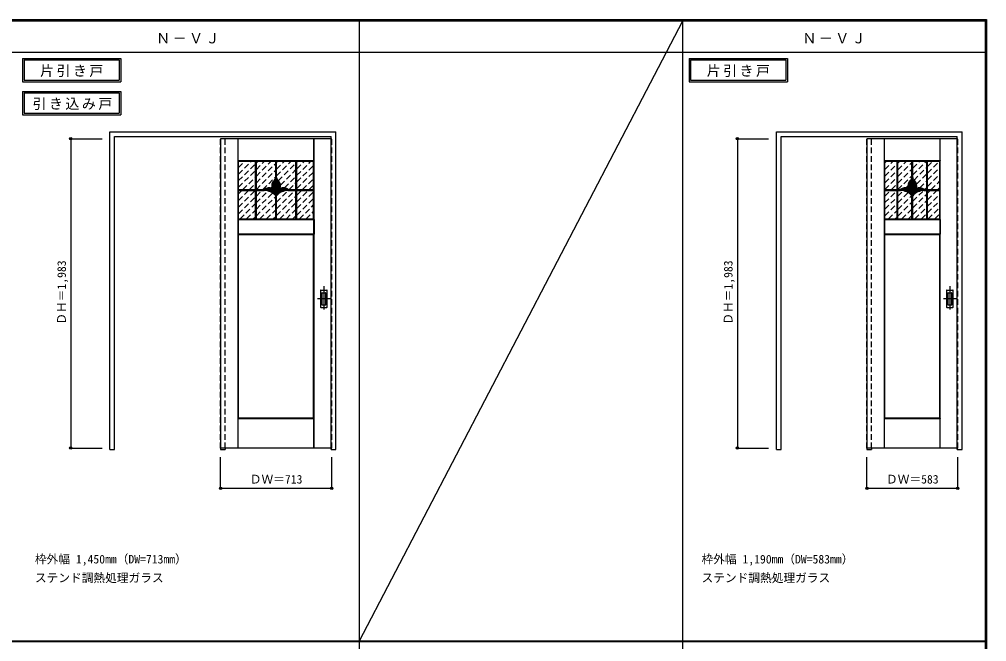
# Model space of a CAD drawing. Units: millimetres, scale not verified. Extents: x -6000 to 5700, y -4307 to 4175.
# Drawn here: x -502 to 5700, y 186 to 4175 of the extents above; entities that cross this region are included whole.
import ezdxf
from ezdxf.enums import TextEntityAlignment as Align

# ---------------------------------------------------------------- set-up
doc = ezdxf.new("R2010")
doc.units = ezdxf.units.MM
doc.header["$LTSCALE"] = 30
doc.header["$PDMODE"] = 32
doc.header["$PDSIZE"] = 15
doc.linetypes.add('CHAIN1', pattern=[8, 5, -1, 1, -1])
doc.linetypes.add('DASHED1', pattern=[1.8, 1.2, -0.6])
for name, color, linetype in [('0-1_通り芯', 4, 'CHAIN1'), ('0-2_扉', 4, 'DASHED1'), ('0-3_仕上げ', 3, 'Continuous'), ('0-4_枠', 3, 'Continuous'), ('0-6_引手', 3, 'Continuous'), ('0-A_文字', 7, 'Continuous'), ('0-B_寸法', 7, 'Continuous'), ('0-C_ハッチ', 4, 'DASHED1'), ('F-1_枠', 6, 'Continuous'), ('F-A_文字', 7, 'Continuous')]:
    doc.layers.add(name, color=color, linetype=linetype)
doc.styles.add('ＭＳ ゴシック', font='')
doc.styles.get('ＭＳ ゴシック').set_extended_font_data('MS Gothic')

msp = doc.modelspace()

# ---------------------------------------------------------------- linework, layer by layer
at = {"layer": '0-1_通り芯'}
for p, q in [((1450, 2465), (1450, 2303)), ((5464, 2465), (5464, 2303)), ((1491, 2384), (1409, 2384)), ((5505, 2384), (5423, 2384))]:
    msp.add_line(p, q, dxfattribs=at)
at = {"layer": '0-2_扉', "color": 3, "linetype": 'Continuous'}
for p, q in [((1498, 3409.5), (788, 3409.5)), ((788, 3409.5), (788, 1426.5)), ((5512, 3409.5), (4932, 3409.5)), ((4932, 3409.5), (4932, 1426.5)), ((1498, 1426.5), (788, 1426.5)), ((5512, 1426.5), (4932, 1426.5))]:
    msp.add_line(p, q, dxfattribs=at)
at = {"layer": '0-2_扉'}
for p, q in [((788, 3409.5), (788, 3405.5)), ((1498, 3409.5), (1501, 3409.5)), ((4932, 3409.5), (4932, 3405.5)), ((5512, 3409.5), (5515, 3409.5))]:
    msp.add_line(p, q, dxfattribs=at)
for points in [[(1498, 1426.5), (1501, 1426.5), (1501, 3409.5)], [(5512, 1426.5), (5515, 1426.5), (5515, 3409.5)]]:
    msp.add_lwpolyline(points, dxfattribs=at)
at = {"layer": '0-3_仕上げ', "color": 7}
for p, q in [((900, 1426.5), (900, 3409.5)), ((901, 3268.5), (901, 3409.5)), ((902, 3269.5), (902, 3409.5)), ((1387, 3269.5), (1387, 3409.5)), ((1388, 3268.5), (1388, 3409.5)), ((1389, 1426.5), (1389, 3409.5)), ((5044, 1426.5), (5044, 3409.5)), ((5045, 3268.5), (5045, 3409.5)), ((5046, 3269.5), (5046, 3409.5)), ((5401, 3269.5), (5401, 3409.5)), ((5402, 3268.5), (5402, 3409.5)), ((5403, 1426.5), (5403, 3409.5)), ((902, 3269.5), (1387, 3269.5)), ((1385, 3265.5), (1388, 3268.5)), ((1387, 3269.5), (1388, 3268.5)), ((5046, 3269.5), (5401, 3269.5)), ((5399, 3265.5), (5402, 3268.5)), ((5401, 3269.5), (5402, 3268.5)), ((901, 2892.5), (904, 2895.5)), ((901, 2892.5), (902, 2891.5)), ((901, 2892.5), (901, 2798.5)), ((1387, 2799.5), (1387, 2891.5)), ((1388, 2892.5), (1388, 2798.5)), ((5045, 2892.5), (5048, 2895.5)), ((5045, 2892.5), (5046, 2891.5)), ((5045, 2892.5), (5045, 2798.5)), ((5046, 2799.5), (5046, 2891.5)), ((5046, 2891.5), (5401, 2891.5)), ((5401, 2799.5), (5401, 2891.5)), ((5402, 2892.5), (5402, 2798.5)), ((902, 2799.5), (1388, 2799.5)), ((1385, 2795.5), (1388, 2798.5)), ((1387, 2799.5), (1388, 2798.5)), ((5046, 2799.5), (5401, 2799.5)), ((5399, 2795.5), (5402, 2798.5)), ((5401, 2799.5), (5402, 2798.5)), ((901, 1617.5), (904, 1620.5)), ((901, 1617.5), (902, 1616.5)), ((901, 1426.5), (901, 1617.5)), ((902, 1616.5), (1387, 1616.5)), ((902, 1426.5), (902, 1616.5)), ((1387, 1426.5), (1387, 1616.5)), ((1388, 1426.5), (1388, 1617.5)), ((5045, 1617.5), (5048, 1620.5)), ((5045, 1617.5), (5046, 1616.5)), ((5045, 1426.5), (5045, 1617.5)), ((5046, 1616.5), (5401, 1616.5)), ((5046, 1426.5), (5046, 1616.5)), ((5401, 1426.5), (5401, 1616.5)), ((5402, 1426.5), (5402, 1617.5))]:
    msp.add_line(p, q, dxfattribs=at)
at = {"layer": '0-3_仕上げ'}
for p, q in [((904, 3265.5), (1385, 3265.5)), ((904, 2895.5), (904, 3265.5)), ((1011.5, 2895.5), (1011.5, 3265.5)), ((1017.5, 2895.5), (1017.5, 3265.5)), ((1141.5, 3160.82), (1141.5, 3265.5)), ((1147.5, 3160.82), (1147.5, 3265.5)), ((1271.5, 2895.5), (1271.5, 3265.5)), ((1277.5, 2895.5), (1277.5, 3265.5)), ((1385, 2895.5), (1385, 3265.5)), ((5048, 2895.5), (5048, 3265.5)), ((5048, 3265.5), (5399, 3265.5)), ((5125.5, 2895.5), (5125.5, 3265.5)), ((5131.5, 2895.5), (5131.5, 3265.5)), ((5220.5, 3160.82), (5220.5, 3265.5)), ((5226.5, 3160.82), (5226.5, 3265.5)), ((5315.5, 2895.5), (5315.5, 3265.5)), ((5321.5, 2895.5), (5321.5, 3265.5)), ((5399, 2895.5), (5399, 3265.5)), ((904, 3083.5), (1067.32, 3083.5)), ((904, 3077.5), (1068.5, 3077.5)), ((1141.5, 2895.5), (1141.5, 3044.38)), ((1147.5, 2895.5), (1147.5, 3044.38)), ((1220.49, 3077.5), (1385, 3077.5)), ((1221.68, 3083.5), (1385, 3083.5)), ((5048, 3083.5), (5146.32, 3083.5)), ((5048, 3077.5), (5147.5, 3077.5)), ((5220.5, 2895.5), (5220.5, 3044.38)), ((5226.5, 2895.5), (5226.5, 3044.38)), ((5299.49, 3077.5), (5399, 3077.5)), ((5300.68, 3083.5), (5399, 3083.5)), ((904, 2895.5), (1385, 2895.5)), ((5048, 2895.5), (5399, 2895.5)), ((904, 2795.5), (1385, 2795.5)), ((904, 1620.5), (904, 2795.5)), ((1385, 1620.5), (1385, 2795.5)), ((5048, 2795.5), (5399, 2795.5)), ((5048, 1620.5), (5048, 2795.5)), ((5399, 1620.5), (5399, 2795.5)), ((904, 1620.5), (1385, 1620.5)), ((5048, 1620.5), (5399, 1620.5))]:
    msp.add_line(p, q, dxfattribs=at)
at = {"layer": '0-3_仕上げ', "linetype": 'CHAIN1'}
for p, q in [((1014.5, 2895.5), (1014.5, 3265.5)), ((1144.5, 3160.82), (1144.5, 3265.5)), ((1274.5, 2895.5), (1274.5, 3265.5)), ((5128.5, 2895.5), (5128.5, 3265.5)), ((5223.5, 3160.82), (5223.5, 3265.5)), ((5318.5, 2895.5), (5318.5, 3265.5)), ((904, 3080.5), (1068.5, 3080.5)), ((1144.5, 2895.5), (1144.5, 3050.39)), ((1220.5, 3080.5), (1385, 3080.5)), ((5048, 3080.5), (5147.5, 3080.5)), ((5223.5, 2895.5), (5223.5, 3050.39)), ((5299.5, 3080.5), (5399, 3080.5))]:
    msp.add_line(p, q, dxfattribs=at)
at = {"layer": '0-3_仕上げ', "color": 7}
for points in [[(902, 3269.5), (901, 3268.5), (904, 3265.5)], [(5046, 3269.5), (5045, 3268.5), (5048, 3265.5)], [(902, 2799.5), (902, 2891.5), (1388, 2891.5)], [(1385, 2895.5), (1388, 2892.5), (1387, 2891.5)], [(5399, 2895.5), (5402, 2892.5), (5401, 2891.5)], [(902, 2799.5), (901, 2798.5), (904, 2795.5)], [(5046, 2799.5), (5045, 2798.5), (5048, 2795.5)], [(1385, 1620.5), (1388, 1617.5), (1387, 1616.5)], [(5399, 1620.5), (5402, 1617.5), (5401, 1616.5)]]:
    msp.add_lwpolyline(points, dxfattribs=at)
at = {"layer": '0-3_仕上げ'}
for centre, radius, start, end in [((1159.12, 3108.59), 43, 131.16277, 203.35991), ((1159.12, 3108.59), 37, 131.16277, 225.52075), ((1109.76, 3165.06), 32, 311.16277, 353.05604), ((1109.76, 3165.06), 38, 311.16277, 336.10603), ((1179.24, 3165.06), 38, 203.89397, 228.83723), ((1179.24, 3165.06), 32, 186.94396, 228.83723), ((1129.88, 3108.59), 37, 314.47925, 48.83723), ((1129.88, 3108.59), 43, 336.64009, 48.83723), ((5238.12, 3108.59), 43, 131.16277, 203.35991), ((5238.12, 3108.59), 37, 131.16277, 225.52075), ((5188.76, 3165.06), 32, 311.16277, 353.05604), ((5188.76, 3165.06), 38, 311.16277, 336.10603), ((5258.24, 3165.06), 38, 203.89397, 228.83723), ((5258.24, 3165.06), 32, 186.94396, 228.83723), ((5208.88, 3108.59), 37, 314.47925, 48.83723), ((5208.88, 3108.59), 43, 336.64009, 48.83723), ((1099.57, 3047.94), 48, 65.27067, 132.2051), ((1068.51, 2980.5), 97, 41.19177, 90.00377), ((1099.57, 3047.94), 42, 7.55844, 122.98693), ((1068.51, 2980.5), 103, 45.10773, 85.43764), ((1099.57, 3047.94), 48, 20.5908, 45.52075), ((1189.43, 3047.94), 48, 134.47925, 159.4092), ((1220.49, 2980.5), 97, 90, 138.80823), ((1189.43, 3047.94), 42, 57.01307, 172.44156), ((1220.49, 2980.5), 103, 94.56236, 134.89227), ((1189.43, 3047.94), 48, 47.7949, 114.72933), ((5178.57, 3047.94), 48, 65.27067, 132.2051), ((5147.51, 2980.5), 97, 41.19177, 90.00377), ((5178.57, 3047.94), 42, 7.55844, 122.98693), ((5147.51, 2980.5), 103, 45.10773, 85.43764), ((5178.57, 3047.94), 48, 20.5908, 45.52075), ((5268.43, 3047.94), 48, 134.47925, 159.4092), ((5299.49, 2980.5), 97, 90, 138.80823), ((5268.43, 3047.94), 42, 57.01307, 172.44156), ((5299.49, 2980.5), 103, 94.56236, 134.89227), ((5268.43, 3047.94), 48, 47.7949, 114.72933)]:
    msp.add_arc(centre, radius, start, end, dxfattribs=at)
at = {"layer": '0-3_仕上げ', "linetype": 'CHAIN1'}
for centre, radius, start, end in [((1159.12, 3108.59), 40, 131.16277, 225.52075), ((1109.76, 3165.06), 35, 311.16277, 353.05604), ((1179.24, 3165.06), 35, 186.94396, 228.83723), ((1129.88, 3108.59), 40, 314.47925, 48.83723), ((5238.12, 3108.59), 40, 131.16277, 225.52075), ((5188.76, 3165.06), 35, 311.16277, 353.05604), ((5258.24, 3165.06), 35, 186.94396, 228.83723), ((5208.88, 3108.59), 40, 314.47925, 48.83723), ((1099.57, 3047.94), 45, 3.11365, 133.65902), ((1068.51, 2980.5), 100, 40.5416, 90.00377), ((1189.43, 3047.94), 45, 46.34098, 176.88635), ((1220.49, 2980.5), 100, 89.99623, 139.4584), ((5178.57, 3047.94), 45, 3.11365, 133.65902), ((5147.51, 2980.5), 100, 40.5416, 90.00377), ((5268.43, 3047.94), 45, 46.34098, 176.88635), ((5299.49, 2980.5), 100, 89.99623, 139.4584)]:
    msp.add_arc(centre, radius, start, end, dxfattribs=at)
at = {"layer": '0-4_枠'}
for p, q in [((78, 1418), (78, 3453)), ((78, 3453), (1528, 3453)), ((108, 3423), (1498, 3423)), ((108, 1418), (108, 3423)), ((1498, 1418), (1498, 3423)), ((1528, 1418), (1528, 3453)), ((4352, 1418), (4352, 3453)), ((4352, 3453), (5542, 3453)), ((4382, 3423), (5512, 3423)), ((4382, 1418), (4382, 3423)), ((5512, 1418), (5512, 3423)), ((5542, 1418), (5542, 3453)), ((788, 1426.5), (788, 1418)), ((818, 1426.5), (818, 1418)), ((4932, 1426.5), (4932, 1418)), ((4962, 1426.5), (4962, 1418)), ((78, 1418), (108, 1418)), ((788, 1418), (818, 1418)), ((1498, 1418), (1528, 1418)), ((4352, 1418), (4382, 1418)), ((4932, 1418), (4962, 1418)), ((5512, 1418), (5542, 1418))]:
    msp.add_line(p, q, dxfattribs=at)
at = {"layer": '0-4_枠', "color": 4, "linetype": 'DASHED1'}
for p, q in [((788, 1426.5), (788, 3423)), ((818, 1426.5), (818, 3423)), ((4932, 1426.5), (4932, 3423)), ((4962, 1426.5), (4962, 3423))]:
    msp.add_line(p, q, dxfattribs=at)
at = {"layer": '0-6_引手'}
for p, q in [((1429, 2437.5), (1429, 2330.5)), ((1430.5, 2439), (1469.5, 2439)), ((1471, 2330.5), (1471, 2437.5)), ((5443, 2437.5), (5443, 2330.5)), ((5444.5, 2439), (5483.5, 2439)), ((5485, 2330.5), (5485, 2437.5)), ((1430.5, 2329), (1469.5, 2329)), ((5444.5, 2329), (5483.5, 2329))]:
    msp.add_line(p, q, dxfattribs=at)
at = {"layer": '0-6_引手', "color": 7}
for p, q in [((1437.5, 2421.5), (1437.5, 2346.5)), ((1439, 2423), (1461, 2423)), ((1462.5, 2346.5), (1462.5, 2421.5)), ((5451.5, 2421.5), (5451.5, 2346.5)), ((5453, 2423), (5475, 2423)), ((5476.5, 2346.5), (5476.5, 2421.5)), ((1439, 2345), (1461, 2345)), ((5453, 2345), (5475, 2345))]:
    msp.add_line(p, q, dxfattribs=at)
at = {"layer": '0-6_引手'}
for centre, start, end in [((1430.5, 2437.5), 90, 180), ((1469.5, 2437.5), 0, 90), ((5444.5, 2437.5), 90, 180), ((5483.5, 2437.5), 0, 90), ((1430.5, 2330.5), 180, 270), ((1469.5, 2330.5), 270, 0), ((5444.5, 2330.5), 180, 270), ((5483.5, 2330.5), 270, 0)]:
    msp.add_arc(centre, 1.5, start, end, dxfattribs=at)
at = {"layer": '0-6_引手', "color": 7}
for centre, start, end in [((1439, 2421.5), 90, 180), ((1461, 2421.5), 0, 90), ((5453, 2421.5), 90, 180), ((5475, 2421.5), 0, 90), ((1439, 2346.5), 180, 270), ((1461, 2346.5), 270, 0), ((5453, 2346.5), 180, 270), ((5475, 2346.5), 270, 0)]:
    msp.add_arc(centre, 1.5, start, end, dxfattribs=at)
at = {"layer": '0-A_文字'}
for p, q in [((-482, 3925), (-482, 3775)), ((-472, 3915), (-472, 3785)), ((-472, 3915), (139.03, 3915)), ((139.03, 3915), (139.03, 3785)), ((3792, 3925), (3792, 3775)), ((3802, 3915), (3802, 3785)), ((3802, 3915), (4413.03, 3915)), ((4413.03, 3915), (4413.03, 3785)), ((-472, 3785), (139.03, 3785)), ((3802, 3785), (4413.03, 3785)), ((-482, 3775), (149.03, 3775)), ((3792, 3775), (4423.03, 3775)), ((-482, 3713.53), (-482, 3563.53)), ((-472, 3703.53), (-472, 3573.53)), ((-472, 3703.53), (139.03, 3703.53)), ((139.03, 3703.53), (139.03, 3573.53)), ((-482, 3563.53), (149.03, 3563.53)), ((-472, 3573.53), (139.03, 3573.53))]:
    msp.add_line(p, q, dxfattribs=at)
for points in [[(-482, 3925), (149.03, 3925), (149.03, 3775)], [(3792, 3925), (4423.03, 3925), (4423.03, 3775)], [(-482, 3713.53), (149.03, 3713.53), (149.03, 3563.53)]]:
    msp.add_lwpolyline(points, dxfattribs=at)
at = {"layer": '0-B_寸法', "color": 4}
for p, q in [((-172, 3409.5), (-172, 1426.5)), ((-172, 3409.5), (28, 3409.5)), ((4102, 3409.5), (4102, 1426.5)), ((4102, 3409.5), (4302, 3409.5)), ((-172, 1426.5), (28, 1426.5)), ((4102, 1426.5), (4302, 1426.5)), ((1501, 1168), (1501, 1368)), ((5515, 1168), (5515, 1368))]:
    msp.add_line(p, q, dxfattribs=at)
for points in [[(1501, 1168), (788, 1168), (788, 1368)], [(5515, 1168), (4932, 1168), (4932, 1368)]]:
    msp.add_lwpolyline(points, dxfattribs=at)
at = {"layer": '0-B_寸法'}
for p in [(-172, 3409.5), (4102, 3409.5), (-172, 1426.5), (4102, 1426.5), (788, 1168), (1501, 1168), (4932, 1168), (5515, 1168)]:
    msp.add_point(p, dxfattribs=at)
at = {"layer": '0-C_ハッチ'}
for p, q in [((904, 3183.53), (985.97, 3265.5)), ((904, 3225.95), (943.55, 3265.5)), ((904, 3141.1), (1011.5, 3248.6)), ((1017.5, 3169.75), (1113.25, 3265.5)), ((1017.5, 3212.17), (1070.83, 3265.5)), ((1017.5, 3254.6), (1028.4, 3265.5)), ((1017.5, 3127.32), (1141.5, 3251.32)), ((1147.5, 3172.47), (1240.53, 3265.5)), ((1147.5, 3214.89), (1198.11, 3265.5)), ((1147.5, 3257.32), (1155.68, 3265.5)), ((1158.31, 3140.85), (1271.5, 3254.04)), ((1277.5, 3175.19), (1367.81, 3265.5)), ((1277.5, 3217.61), (1325.39, 3265.5)), ((1277.5, 3260.04), (1282.96, 3265.5)), ((1277.5, 3132.76), (1385, 3240.26)), ((5048, 3212.16), (5101.34, 3265.5)), ((5048, 3254.59), (5058.91, 3265.5)), ((5048, 3169.74), (5125.5, 3247.24)), ((5131.5, 3210.81), (5186.19, 3265.5)), ((5131.5, 3253.24), (5143.76, 3265.5)), ((5131.5, 3168.39), (5220.5, 3257.39)), ((5226.5, 3178.53), (5313.47, 3265.5)), ((5226.5, 3220.96), (5271.04, 3265.5)), ((5226.5, 3263.39), (5228.61, 3265.5)), ((5234.26, 3143.87), (5315.5, 3225.11)), ((5321.5, 3188.68), (5398.32, 3265.5)), ((5321.5, 3231.11), (5355.89, 3265.5)), ((904, 3098.67), (1011.5, 3206.17)), ((931.25, 3083.5), (1011.5, 3163.75)), ((1017.5, 3084.89), (1141.5, 3208.89)), ((1058.53, 3083.5), (1141.5, 3166.47)), ((1172.67, 3112.79), (1271.5, 3211.61)), ((1197.56, 3095.25), (1271.5, 3169.19)), ((1277.5, 3090.34), (1385, 3197.84)), ((5048, 3127.31), (5125.5, 3204.81)), ((5131.5, 3125.96), (5220.5, 3214.96)), ((5131.5, 3083.53), (5220.5, 3172.53)), ((5250.83, 3118.01), (5315.5, 3182.68)), ((5321.5, 3146.25), (5399, 3223.75)), ((5321.5, 3103.83), (5399, 3181.33)), ((973.68, 3083.5), (1011.5, 3121.32)), ((1228.24, 3083.5), (1271.5, 3126.76)), ((1313.09, 3083.5), (1385, 3155.41)), ((1355.52, 3083.5), (1385, 3112.98)), ((5048, 3084.89), (5125.5, 3162.39)), ((5089.04, 3083.5), (5125.5, 3119.96)), ((5185.79, 3095.4), (5195.28, 3104.89)), ((5271.12, 3095.87), (5315.5, 3140.25)), ((5343.6, 3083.5), (5399, 3138.9)), ((904, 2971.39), (1010.11, 3077.5)), ((904, 3013.82), (967.68, 3077.5)), ((904, 3056.25), (925.25, 3077.5)), ((1017.5, 3042.47), (1052.53, 3077.5)), ((1017.5, 3000.04), (1092.06, 3074.6)), ((1017.5, 2957.61), (1121.58, 3061.69)), ((1017.5, 2915.19), (1141.5, 3039.19)), ((1111.81, 3094.36), (1117.07, 3099.61)), ((1147.5, 2960.34), (1264.66, 3077.5)), ((1147.5, 3002.76), (1222.24, 3077.5)), ((1147.5, 2917.91), (1271.5, 3041.91)), ((1270.66, 3083.5), (1271.5, 3084.34)), ((1277.5, 3005.48), (1349.52, 3077.5)), ((1277.5, 3047.91), (1307.09, 3077.5)), ((1277.5, 2963.06), (1385, 3070.56)), ((5048, 3000.03), (5125.47, 3077.5)), ((5048, 3042.46), (5083.04, 3077.5)), ((5131.5, 3041.11), (5166.1, 3075.7)), ((5131.5, 2998.68), (5196.84, 3064.02)), ((5131.5, 2956.25), (5220.09, 3044.85)), ((5226.5, 3008.83), (5295.07, 3077.4)), ((5226.5, 2966.4), (5315.5, 3055.4)), ((5301.17, 3083.5), (5315.5, 3097.83)), ((5321.5, 3018.97), (5380.03, 3077.5)), ((5321.5, 3061.4), (5337.6, 3077.5)), ((5321.5, 2976.55), (5399, 3054.05)), ((5386.03, 3083.5), (5399, 3096.47)), ((904, 2928.97), (1011.5, 3036.47)), ((912.96, 2895.5), (1011.5, 2994.04)), ((1040.24, 2895.5), (1141.5, 2996.76)), ((1167.52, 2895.5), (1271.5, 2999.48)), ((1277.5, 2920.63), (1385, 3028.13)), ((1294.8, 2895.5), (1385, 2985.7)), ((5048, 2957.61), (5125.5, 3035.11)), ((5048, 2915.18), (5125.5, 2992.68)), ((5131.5, 2913.83), (5220.5, 3002.83)), ((5226.5, 2923.97), (5315.5, 3012.97)), ((5321.5, 2934.12), (5399, 3011.62)), ((955.39, 2895.5), (1011.5, 2951.61)), ((1082.66, 2895.5), (1141.5, 2954.34)), ((1209.94, 2895.5), (1271.5, 2957.06)), ((1337.22, 2895.5), (1385, 2943.28)), ((5070.75, 2895.5), (5125.5, 2950.25)), ((5155.6, 2895.5), (5220.5, 2960.4)), ((5198.03, 2895.5), (5220.5, 2917.97)), ((5240.45, 2895.5), (5315.5, 2970.55)), ((5282.88, 2895.5), (5315.5, 2928.12)), ((5325.31, 2895.5), (5399, 2969.19)), ((5367.73, 2895.5), (5399, 2926.77)), ((997.81, 2895.5), (1011.5, 2909.19)), ((1125.09, 2895.5), (1141.5, 2911.91)), ((1252.37, 2895.5), (1271.5, 2914.63)), ((1379.65, 2895.5), (1385, 2900.85)), ((5113.17, 2895.5), (5125.5, 2907.83))]:
    msp.add_line(p, q, dxfattribs=at)
at = {"layer": '0-C_ハッチ', "color": 3, "linetype": 'Continuous'}
for p, q in [((1153.95, 3136.7), (1122.29, 3105.04)), ((1149.8, 3141.03), (1122.48, 3113.71)), ((1158.17, 3132.43), (1123.69, 3097.95)), ((1161.7, 3127.47), (1126.11, 3091.88)), ((1146.34, 3146.05), (1126.7, 3126.41)), ((1164.46, 3121.75), (1129.34, 3086.63)), ((1166.3, 3115.11), (1133.29, 3082.1)), ((1166.85, 3107.17), (1137.3, 3077.62)), ((5232.95, 3136.7), (5201.29, 3105.04)), ((5228.8, 3141.03), (5201.48, 3113.71)), ((5237.17, 3132.43), (5202.69, 3097.95)), ((5240.7, 3127.47), (5205.11, 3091.88)), ((5225.34, 3146.05), (5205.7, 3126.41)), ((5243.46, 3121.75), (5208.34, 3086.63)), ((5245.3, 3115.11), (5212.29, 3082.1)), ((5245.85, 3107.17), (5216.3, 3077.62)), ((1164.94, 3096.78), (1140.76, 3072.59)), ((5243.94, 3096.78), (5219.76, 3072.59))]:
    msp.add_line(p, q, dxfattribs=at)
at = {"layer": '0-C_ハッチ', "color": 2, "linetype": 'Continuous'}
for p, q in [((1082.72, 3086.42), (1087.39, 3081.75)), ((1089.03, 3088.6), (1098.63, 3079)), ((1096.3, 3089.82), (1112.47, 3073.65)), ((1105.01, 3089.59), (1139.02, 3055.58)), ((1116.87, 3086.21), (1137.84, 3065.25)), ((1149.71, 3061.57), (1152.98, 3058.29)), ((1152.26, 3067.5), (1157.65, 3062.11)), ((1155.52, 3072.72), (1162.57, 3065.67)), ((1159.41, 3077.32), (1167.76, 3068.97)), ((1163.91, 3081.3), (1173.21, 3072.01)), ((1169.04, 3084.66), (1178.95, 3074.75)), ((1174.85, 3087.33), (1185, 3077.19)), ((1181.49, 3089.19), (1191.37, 3079.3)), ((1189.21, 3089.94), (1198.12, 3081.04)), ((1198.74, 3088.9), (1205.27, 3082.37)), ((5161.72, 3086.42), (5166.39, 3081.75)), ((5168.03, 3088.6), (5177.63, 3079)), ((5175.3, 3089.82), (5191.47, 3073.65)), ((5184.01, 3089.59), (5218.02, 3055.58)), ((5195.87, 3086.21), (5216.84, 3065.25)), ((5228.71, 3061.57), (5231.98, 3058.29)), ((5231.26, 3067.5), (5236.65, 3062.11)), ((5234.52, 3072.72), (5241.57, 3065.67)), ((5238.41, 3077.32), (5246.76, 3068.97)), ((5242.91, 3081.3), (5252.21, 3072.01)), ((5248.04, 3084.66), (5257.95, 3074.75)), ((5253.85, 3087.33), (5264, 3077.19)), ((5260.49, 3089.19), (5270.37, 3079.3)), ((5268.21, 3089.94), (5277.12, 3081.04)), ((5277.74, 3088.9), (5284.27, 3082.37))]:
    msp.add_line(p, q, dxfattribs=at)
at = {"layer": 'F-1_枠'}
for p, q in [((-6000, 4175), (5700, 4175)), ((-6000, 4170), (5700, 4170)), ((-6000, 4165), (5700, 4165)), ((1678, -3790), (1678, 4175)), ((3752, -3790), (3752, 4175)), ((5690, 4175), (5690, -4205)), ((5695, 4175), (5695, -4205)), ((5700, 4175), (5700, -4205)), ((-6000, 3965), (5700, 3965)), ((-6000, 190.5), (5700, 190.5)), ((-6000, 187.5), (5700, 187.5))]:
    msp.add_line(p, q, dxfattribs=at)
at = {"layer": 'F-A_文字'}
msp.add_line((1678, 190.5), (3752, 4165), dxfattribs=at)

# ---------------------------------------------------------------- texts
at = {"layer": '0-A_文字', "style": 'ＭＳ ゴシック'}
for s, p in [('枠外幅 1,450mm（DW=713mm）', (-402, 670.5)), ('枠外幅 1,190mm（DW=583mm）', (3872, 670.5)), ('ステンド調熱処理ガラス', (-402, 550.5)), ('ステンド調熱処理ガラス', (3872, 550.5))]:
    msp.add_text(s, height=54.99, dxfattribs=at).set_placement(p, align=Align.BOTTOM_LEFT)
at = {"layer": '0-A_文字', "char_height": 65.98, "attachment_point": 7, "style": 'ＭＳ ゴシック'}
for s, insert in [('\\T1.17;Ｎ－ＶＪ', (375.5, 4020)), ('\\T1.17;Ｎ－ＶＪ', (4518.5, 4020)), ('\\T1.17;片引き戸', (-368.98, 3805)), ('\\T1.17;片引き戸', (3905.02, 3805)), ('\\T1.17;引き込み戸', (-417.34, 3593.53))]:
    msp.add_mtext(s, dxfattribs=dict(at, insert=insert))
at = {"layer": '0-B_寸法', "style": 'ＭＳ ゴシック'}
for p in [(-187, 2217.75), (4087, 2217.75)]:
    msp.add_text('ＤＨ＝1,983', height=54.99, rotation=90, dxfattribs=at).set_placement(p, align=Align.BOTTOM_LEFT)
for s, p in [('ＤＷ＝713', (975.75, 1183)), ('ＤＷ＝583', (5054.75, 1183))]:
    msp.add_text(s, height=54.99, dxfattribs=at).set_placement(p, align=Align.BOTTOM_LEFT)

doc.saveas('drawing.dxf')
